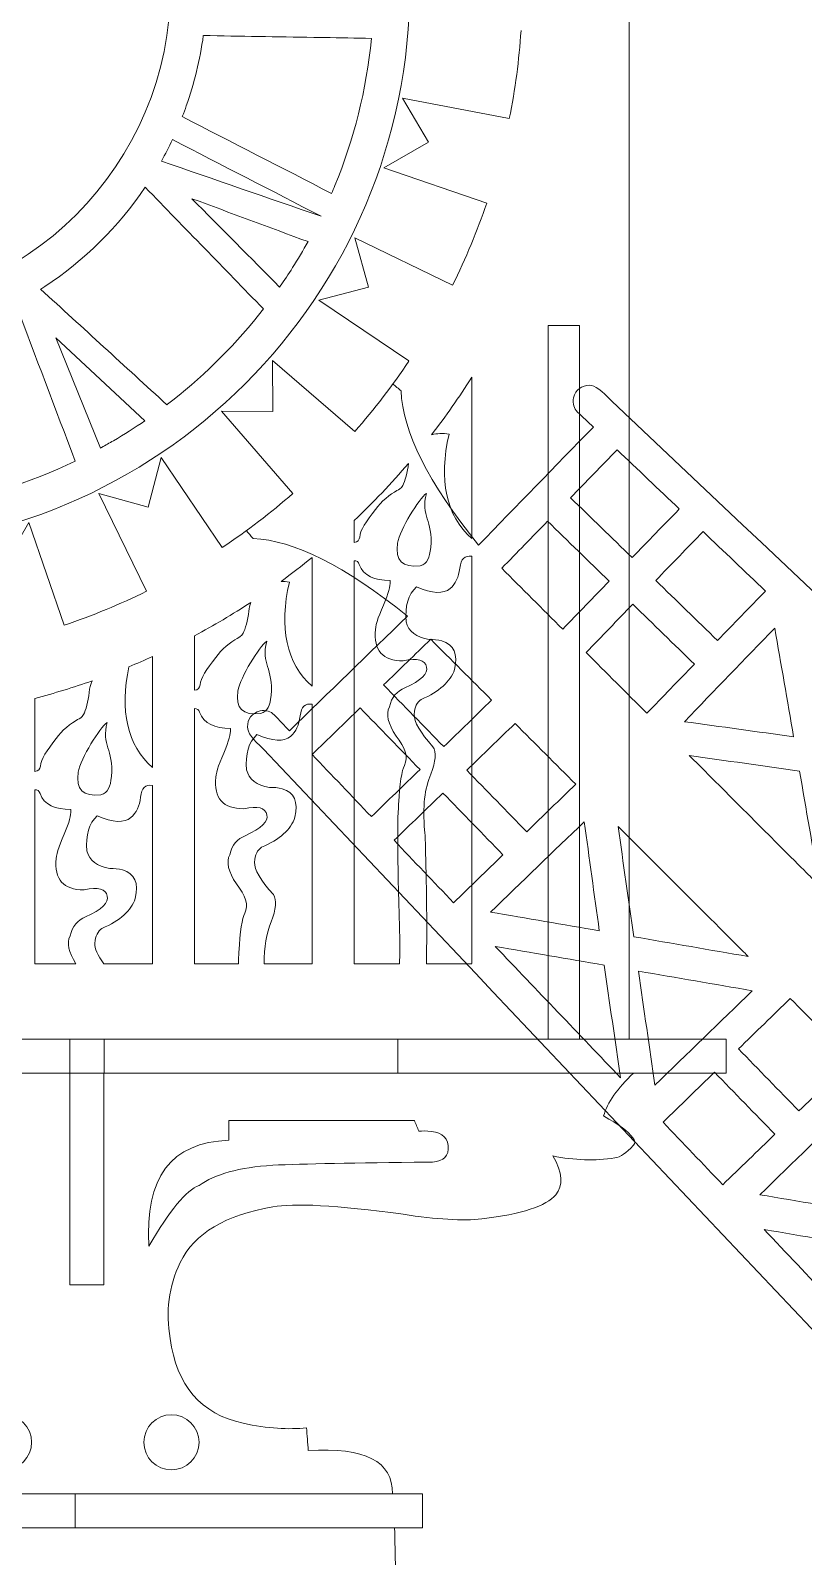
# Model space of a CAD drawing. Header units: inches. Extents: x -28.6 to 20.8, y -14.2 to 28.3.
# Drawn here: x 9.66 to 12.54, y 13.07 to 18.77 of the extents above; entities that cross this region are included whole.
import ezdxf

# ---------------------------------------------------------------- set-up
doc = ezdxf.new("R2010")
doc.units = ezdxf.units.IN
doc.header["$MEASUREMENT"] = 0
doc.layers.add('Layer 1', color=7, linetype='Continuous')

msp = doc.modelspace()

# ---------------------------------------------------------------- linework, layer by layer
at = {"layer": 'Layer 1', "color": 1, "lineweight": 9}
for points in [[(5.6938, 14.8758), (12.2558, 14.8758), (12.2558, 15.0028), (5.6938, 15.0028), (5.6938, 14.8758)], [(6.8273, 13.1761), (11.1223, 13.1761), (11.1223, 13.3031), (6.8273, 13.3031), (6.8273, 13.1761)]]:
    msp.add_lwpolyline(points, close=True, dxfattribs=at)
for points in [[(11.8934, 19.8481), (11.8934, 18.233), (11.8934, 16.6179), (11.8934, 15.0028)], [(10.2248, 18.4518), (10.4101, 18.3563), (10.5973, 18.2597), (10.7825, 18.1642)], [(10.1466, 18.2855), (10.1612, 18.3118), (10.175, 18.3386), (10.1879, 18.3659)], [(10.528, 17.7326), (10.3795, 17.8856), (10.2349, 18.0346), (10.0864, 18.1876)], [(10.6943, 17.9843), (10.553, 18.0367), (10.4019, 18.0927), (10.2606, 18.145)], [(10.5882, 17.8144), (10.4814, 17.9224), (10.3674, 18.0371), (10.2606, 18.145)], [(10.1673, 17.3744), (10.0101, 17.5184), (9.853, 17.6625), (9.6957, 17.8065)], [(9.6024, 17.7519), (9.6765, 17.556), (9.7507, 17.36), (9.8248, 17.164)], [(11.3056, 17.4773), (11.2591, 17.4032), (11.2091, 17.3314), (11.1559, 17.2623)], [(11.3057, 17.4774), (11.3057, 17.4774), (11.3057, 16.8749), (11.3057, 16.8749)], [(11.1563, 17.2624), (11.1758, 17.2677), (11.1977, 17.2686), (11.2209, 17.2641)], [(11.3057, 16.8749), (11.2089, 16.9589), (11.1821, 17.0959), (11.2209, 17.2641)], [(11.0694, 17.1555), (11.0057, 17.0806), (10.938, 17.0092), (10.8667, 16.9416)], [(10.8668, 16.8597), (10.8668, 16.8597), (10.8668, 16.9416), (10.8668, 16.9416)], [(10.7094, 16.8033), (10.6717, 16.7727), (10.6332, 16.743), (10.5939, 16.7143)], [(10.7094, 16.8033), (10.7094, 16.8033), (10.7094, 16.3222), (10.7094, 16.3222)], [(10.8667, 15.2846), (10.8667, 15.2846), (10.8668, 16.7913), (10.8668, 16.7913)], [(11.3057, 16.8079), (11.3057, 16.8079), (11.3057, 15.2851), (11.3057, 15.2851)], [(10.7094, 16.3222), (10.6126, 16.4062), (10.5859, 16.5432), (10.6246, 16.7114)], [(10.5938, 16.7143), (10.6037, 16.7144), (10.614, 16.7135), (10.6246, 16.7114)], [(10.4805, 16.6357), (10.4126, 16.5912), (10.3424, 16.5495), (10.2705, 16.5111)], [(10.2705, 16.307), (10.2705, 16.307), (10.2705, 16.5111), (10.2705, 16.5111)], [(10.1131, 16.4332), (10.0843, 16.4201), (10.055, 16.4073), (10.0256, 16.3951)], [(10.1131, 16.4332), (10.1131, 16.4332), (10.1131, 16.0187), (10.1131, 16.0187)], [(10.1131, 16.0187), (10.0188, 16.1006), (9.991, 16.2328), (10.0256, 16.3953)], [(9.8883, 16.3426), (9.8182, 16.3179), (9.7468, 16.296), (9.6743, 16.277)], [(9.6743, 16.0035), (9.6743, 16.0035), (9.6743, 16.277), (9.6743, 16.277)], [(10.2705, 15.2846), (10.2705, 15.2846), (10.2705, 16.2386), (10.2705, 16.2386)], [(10.7094, 16.2552), (10.7094, 16.2552), (10.7094, 15.2846), (10.7094, 15.2846)], [(9.6743, 15.2846), (9.6743, 15.2846), (9.6743, 15.9351), (9.6743, 15.9351)], [(10.1131, 15.9517), (10.1131, 15.9517), (10.1132, 15.2846), (10.1132, 15.2846)], [(10.4343, 15.2846), (10.4348, 15.3019), (10.4355, 15.3161), (10.4365, 15.3274)], [(9.6743, 15.2846), (9.7253, 15.2846), (9.7764, 15.2846), (9.8274, 15.2846)], [(9.9317, 15.2846), (9.9924, 15.2846), (10.0527, 15.2846), (10.1132, 15.2846)], [(10.2705, 15.2846), (10.325, 15.2846), (10.3796, 15.2846), (10.4343, 15.2846)], [(10.5309, 15.2846), (10.5907, 15.2846), (10.6496, 15.2846), (10.7094, 15.2846)], [(10.8673, 15.2846), (10.9239, 15.2846), (10.9777, 15.2846), (11.0354, 15.2846)], [(11.1373, 15.2846), (11.1932, 15.2846), (11.2498, 15.2846), (11.3057, 15.2846)], [(11.03, 15.0028), (11.2172, 15.0028), (11.4058, 15.0028), (11.593, 15.0028)], [(11.03, 14.8758), (11.03, 14.9155), (11.03, 14.9631), (11.03, 15.0028)], [(11.707, 15.0028), (11.7687, 15.0028), (11.8318, 15.0028), (11.8934, 15.0028)], [(11.9103, 14.8758), (10.4787, 14.8758), (11.3628, 14.8758), (9.9312, 14.8758)], [(9.9332, 14.8758), (10.2988, 14.8758), (10.6644, 14.8758), (11.03, 14.8758)], [(10.3985, 14.6989), (10.3985, 14.591), (10.3985, 14.7328), (10.3985, 14.6249)], [(11.0915, 14.6989), (9.6599, 14.6989), (11.8301, 14.6989), (10.3985, 14.6989)], [(11.0915, 14.6989), (11.0972, 14.6854), (11.1028, 14.672), (11.1084, 14.6586)], [(9.8248, 13.3031), (9.8248, 13.3031), (8.9748, 13.3031), (8.9748, 13.3031)], [(11.0096, 13.3031), (9.578, 13.3031), (10.4064, 13.3031), (8.9748, 13.3031)]]:
    msp.add_open_spline(points, degree=3, dxfattribs=at)
for points, knots in [([(6.8748, 18.9402), (6.8748, 17.7789), (7.8152, 16.8372), (8.9748, 16.8372), (8.9748, 16.8372), (10.1344, 16.8372), (11.0748, 17.7789), (11.0748, 18.9402)], [0, 0, 0, 0, 0.5, 0.5, 0.5, 0.5, 1, 1, 1, 1]), ([(7.7684, 18.9389), (7.7684, 18.2718), (8.3086, 17.7307), (8.9748, 17.7307), (8.9748, 17.7307), (9.6409, 17.7307), (10.1812, 18.2718), (10.1812, 18.9389)], [0, 0, 0, 0, 0.5, 0.5, 0.5, 0.5, 1, 1, 1, 1]), ([(10.2249, 18.4519), (10.2301, 18.4652), (10.235, 18.4786), (10.2398, 18.4921), (10.2398, 18.4921), (10.2694, 18.5761), (10.2909, 18.6639), (10.3033, 18.7547)], [0, 0, 0, 0, 0.5, 0.5, 0.5, 0.5, 1, 1, 1, 1]), ([(10.3034, 18.7549), (10.4405, 18.7525), (10.5782, 18.7503), (10.7157, 18.7481), (10.7157, 18.7481), (10.7157, 18.7481), (10.7255, 18.7479), (10.7255, 18.7479), (10.7255, 18.7479), (10.7255, 18.7479), (10.7353, 18.7477), (10.7353, 18.7477), (10.7353, 18.7477), (10.7353, 18.7477), (10.7451, 18.7476), (10.7451, 18.7476), (10.7451, 18.7476), (10.7451, 18.7476), (10.7549, 18.7474), (10.7549, 18.7474), (10.7549, 18.7474), (10.8138, 18.7464), (10.8727, 18.7455), (10.9315, 18.7444)], [0, 0, 0, 0, 0.166667, 0.166667, 0.166667, 0.166667, 0.333333, 0.333333, 0.333333, 0.333333, 0.5, 0.5, 0.5, 0.5, 0.666667, 0.666667, 0.666667, 0.666667, 0.833333, 0.833333, 0.833333, 0.833333, 1, 1, 1, 1]), ([(10.7825, 18.1642), (10.7868, 18.1742), (10.791, 18.1843), (10.7951, 18.1944), (10.7951, 18.1944), (10.8657, 18.3668), (10.9124, 18.5515), (10.9315, 18.7443)], [0, 0, 0, 0, 0.5, 0.5, 0.5, 0.5, 1, 1, 1, 1]), ([(10.1466, 18.2855), (10.3446, 18.2171), (10.5456, 18.1477), (10.7436, 18.0792), (10.7436, 18.0792), (10.5584, 18.1747), (10.3731, 18.2704), (10.1879, 18.3659)], [0, 0, 0, 0, 0.5, 0.5, 0.5, 0.5, 1, 1, 1, 1]), ([(9.6961, 17.8068), (9.7012, 17.81), (9.7062, 17.8132), (9.7112, 17.8165), (9.7112, 17.8165), (9.8593, 17.9142), (9.987, 18.0405), (10.0864, 18.1876)], [0, 0, 0, 0, 0.5, 0.5, 0.5, 0.5, 1, 1, 1, 1]), ([(10.5882, 17.8144), (10.5882, 17.8144), (10.5903, 17.8174), (10.5903, 17.8174), (10.5903, 17.8174), (10.6062, 17.8403), (10.6216, 17.8635), (10.6365, 17.8871), (10.6365, 17.8871), (10.6567, 17.9189), (10.6759, 17.9513), (10.6943, 17.9843)], [0, 0, 0, 0, 0.333333, 0.333333, 0.333333, 0.333333, 0.666667, 0.666667, 0.666667, 0.666667, 1, 1, 1, 1]), ([(10.1673, 17.3744), (10.1673, 17.3744), (10.1701, 17.3766), (10.1701, 17.3766), (10.1701, 17.3766), (10.1767, 17.3816), (10.1833, 17.3868), (10.1899, 17.3919), (10.1899, 17.3919), (10.3159, 17.4913), (10.4295, 17.6057), (10.528, 17.7326)], [0, 0, 0, 0, 0.333333, 0.333333, 0.333333, 0.333333, 0.666667, 0.666667, 0.666667, 0.666667, 1, 1, 1, 1]), ([(11.5915, 15.0028), (11.5915, 15.0028), (11.5915, 17.6708), (11.5915, 17.6708), (11.5915, 17.6708), (11.5915, 17.6708), (11.7085, 17.6708), (11.7085, 17.6708), (11.7085, 17.6708), (11.7085, 17.6708), (11.7085, 15.0028), (11.7085, 15.0028)], [0, 0, 0, 0, 0.333333, 0.333333, 0.333333, 0.333333, 0.666667, 0.666667, 0.666667, 0.666667, 1, 1, 1, 1]), ([(9.919, 17.2125), (9.919, 17.2125), (9.7524, 17.6252), (9.7524, 17.6252), (9.7524, 17.6252), (9.7524, 17.6252), (9.7524, 17.6252), (9.7524, 17.6252)], [0, 0, 0, 0, 0.5, 0.5, 0.5, 0.5, 1, 1, 1, 1]), ([(10.0849, 17.3147), (10.0849, 17.3147), (9.7524, 17.6252), (9.7524, 17.6252), (9.7524, 17.6252), (9.7524, 17.6252), (9.7524, 17.6252), (9.7524, 17.6252)], [0, 0, 0, 0, 0.5, 0.5, 0.5, 0.5, 1, 1, 1, 1]), ([(9.919, 17.2125), (9.919, 17.2125), (9.9232, 17.2148), (9.9232, 17.2148), (9.9232, 17.2148), (9.9381, 17.223), (9.9529, 17.2314), (9.9675, 17.24), (9.9675, 17.24), (10.0076, 17.2635), (10.0467, 17.2884), (10.0849, 17.3147)], [0, 0, 0, 0, 0.333333, 0.333333, 0.333333, 0.333333, 0.666667, 0.666667, 0.666667, 0.666667, 1, 1, 1, 1]), ([(9.2653, 16.9923), (9.2653, 16.9923), (9.2703, 16.993), (9.2703, 16.993), (9.2703, 16.993), (9.2703, 16.993), (9.2754, 16.9938), (9.2754, 16.9938), (9.2754, 16.9938), (9.4693, 17.0236), (9.6539, 17.0818), (9.8248, 17.164)], [0, 0, 0, 0, 0.333333, 0.333333, 0.333333, 0.333333, 0.666667, 0.666667, 0.666667, 0.666667, 1, 1, 1, 1]), ([(10.8668, 16.8597), (10.8793, 16.8599), (10.8867, 16.8702), (10.8877, 16.8801), (10.8877, 16.8801), (10.888, 16.9048), (10.9116, 16.938), (10.9468, 16.9827), (10.9468, 16.9827), (10.9657, 17.0122), (11.0028, 17.0414), (11.0262, 17.0535), (11.0262, 17.0535), (11.0336, 17.0574), (11.0423, 17.0618), (11.0483, 17.0728), (11.0483, 17.0728), (11.0564, 17.0873), (11.0661, 17.1227), (11.0693, 17.1553)], [0, 0, 0, 0, 0.2, 0.2, 0.2, 0.2, 0.4, 0.4, 0.4, 0.4, 0.6, 0.6, 0.6, 0.6, 0.8, 0.8, 0.8, 0.8, 1, 1, 1, 1]), ([(11.1131, 16.773), (11.1418, 16.7808), (11.1478, 16.803), (11.153, 16.8406), (11.153, 16.8406), (11.1615, 16.9453), (11.1139, 16.9562), (11.1365, 17.0433), (11.1365, 17.0433), (11.1094, 17.023), (11.0379, 16.9106), (11.0288, 16.8566), (11.0288, 16.8566), (11.0189, 16.7924), (11.047, 16.7646), (11.1131, 16.773)], [0, 0, 0, 0, 0.25, 0.25, 0.25, 0.25, 0.5, 0.5, 0.5, 0.5, 0.75, 0.75, 0.75, 0.75, 1, 1, 1, 1]), ([(11.0327, 15.8802), (11.0371, 15.9592), (11.0443, 16.0079), (11.0541, 16.026), (11.0541, 16.026), (11.0696, 16.0571), (11.0584, 16.0931), (11.023, 16.1359), (11.023, 16.1359), (10.993, 16.1827), (10.984, 16.2181), (10.9982, 16.2448), (10.9982, 16.2448), (11.0066, 16.2809), (11.0263, 16.3051), (11.0561, 16.3159), (11.0561, 16.3159), (11.1173, 16.3444), (11.1442, 16.3703), (11.1368, 16.3937), (11.1368, 16.3937), (11.1319, 16.4209), (11.1031, 16.4287), (11.0502, 16.417), (11.0502, 16.417), (10.9734, 16.4167), (10.9387, 16.4559), (10.9462, 16.5347), (10.9462, 16.5347), (10.9478, 16.5555), (10.9604, 16.5918), (10.9841, 16.6436), (10.9841, 16.6436), (10.998, 16.6812), (11.0035, 16.7059), (11.0006, 16.7176), (11.0006, 16.7176), (10.9433, 16.7179), (10.9005, 16.7345), (10.8859, 16.7776), (10.8859, 16.7776), (10.8825, 16.7871), (10.8764, 16.7915), (10.8668, 16.7913)], [0, 0, 0, 0, 0.090909, 0.090909, 0.090909, 0.090909, 0.181818, 0.181818, 0.181818, 0.181818, 0.272727, 0.272727, 0.272727, 0.272727, 0.363636, 0.363636, 0.363636, 0.363636, 0.454545, 0.454545, 0.454545, 0.454545, 0.545455, 0.545455, 0.545455, 0.545455, 0.636364, 0.636364, 0.636364, 0.636364, 0.727273, 0.727273, 0.727273, 0.727273, 0.818182, 0.818182, 0.818182, 0.818182, 0.909091, 0.909091, 0.909091, 0.909091, 1, 1, 1, 1]), ([(11.1373, 15.2846), (11.1358, 15.3026), (11.1363, 15.3345), (11.1387, 15.3802), (11.1387, 15.3802), (11.1364, 15.6046), (11.1335, 15.7395), (11.13, 15.7848), (11.13, 15.7848), (11.1222, 15.8708), (11.13, 15.9405), (11.1533, 15.9939), (11.1533, 15.9939), (11.1715, 16.0416), (11.174, 16.0756), (11.1611, 16.0961), (11.1611, 16.0961), (11.1133, 16.1489), (11.0898, 16.1894), (11.0906, 16.2177), (11.0906, 16.2177), (11.0927, 16.2446), (11.1016, 16.263), (11.1173, 16.2731), (11.1173, 16.2731), (11.1847, 16.3019), (11.2262, 16.3392), (11.2418, 16.3849), (11.2418, 16.3849), (11.2551, 16.4426), (11.2392, 16.4783), (11.1941, 16.4919), (11.1941, 16.4919), (11.1789, 16.4955), (11.163, 16.4971), (11.1465, 16.4968), (11.1465, 16.4968), (11.0985, 16.5046), (11.07, 16.5266), (11.0609, 16.5629), (11.0609, 16.5629), (11.0557, 16.6216), (11.0687, 16.6654), (11.0998, 16.6942), (11.0998, 16.6942), (11.1589, 16.6686), (11.2006, 16.6663), (11.2248, 16.6873), (11.2248, 16.6873), (11.2456, 16.7051), (11.2577, 16.7306), (11.2611, 16.7638), (11.2611, 16.7638), (11.2661, 16.7994), (11.2795, 16.8111), (11.3057, 16.8079)], [0, 0, 0, 0, 0.071429, 0.071429, 0.071429, 0.071429, 0.142857, 0.142857, 0.142857, 0.142857, 0.214286, 0.214286, 0.214286, 0.214286, 0.285714, 0.285714, 0.285714, 0.285714, 0.357143, 0.357143, 0.357143, 0.357143, 0.428571, 0.428571, 0.428571, 0.428571, 0.5, 0.5, 0.5, 0.5, 0.571429, 0.571429, 0.571429, 0.571429, 0.642857, 0.642857, 0.642857, 0.642857, 0.714286, 0.714286, 0.714286, 0.714286, 0.785714, 0.785714, 0.785714, 0.785714, 0.857143, 0.857143, 0.857143, 0.857143, 0.928571, 0.928571, 0.928571, 0.928571, 1, 1, 1, 1]), ([(10.2705, 16.307), (10.2831, 16.3072), (10.2905, 16.3175), (10.2915, 16.3274), (10.2915, 16.3274), (10.2918, 16.3521), (10.3154, 16.3853), (10.3506, 16.43), (10.3506, 16.43), (10.3694, 16.4595), (10.4065, 16.4886), (10.4299, 16.5008), (10.4299, 16.5008), (10.4374, 16.5047), (10.446, 16.5091), (10.4521, 16.5201), (10.4521, 16.5201), (10.4601, 16.5346), (10.4698, 16.57), (10.4731, 16.6026), (10.4731, 16.6026), (10.4742, 16.6144), (10.4767, 16.6254), (10.4804, 16.6357)], [0, 0, 0, 0, 0.166667, 0.166667, 0.166667, 0.166667, 0.333333, 0.333333, 0.333333, 0.333333, 0.5, 0.5, 0.5, 0.5, 0.666667, 0.666667, 0.666667, 0.666667, 0.833333, 0.833333, 0.833333, 0.833333, 1, 1, 1, 1]), ([(10.5168, 16.2203), (10.5455, 16.2281), (10.5516, 16.2503), (10.5568, 16.2879), (10.5568, 16.2879), (10.5653, 16.3926), (10.5176, 16.4035), (10.5403, 16.4906), (10.5403, 16.4906), (10.5131, 16.4703), (10.4416, 16.3579), (10.4326, 16.3039), (10.4326, 16.3039), (10.4226, 16.2397), (10.4507, 16.2119), (10.5168, 16.2203)], [0, 0, 0, 0, 0.25, 0.25, 0.25, 0.25, 0.5, 0.5, 0.5, 0.5, 0.75, 0.75, 0.75, 0.75, 1, 1, 1, 1]), ([(9.6743, 16.0035), (9.6868, 16.0037), (9.6942, 16.014), (9.6952, 16.0239), (9.6952, 16.0239), (9.6955, 16.0486), (9.7191, 16.0818), (9.7543, 16.1265), (9.7543, 16.1265), (9.7732, 16.156), (9.8103, 16.1852), (9.8337, 16.1973), (9.8337, 16.1973), (9.8411, 16.2012), (9.8497, 16.2056), (9.8558, 16.2166), (9.8558, 16.2166), (9.8639, 16.2311), (9.8736, 16.2665), (9.8768, 16.2991), (9.8768, 16.2991), (9.8784, 16.3149), (9.8823, 16.3295), (9.8884, 16.3425)], [0, 0, 0, 0, 0.166667, 0.166667, 0.166667, 0.166667, 0.333333, 0.333333, 0.333333, 0.333333, 0.5, 0.5, 0.5, 0.5, 0.666667, 0.666667, 0.666667, 0.666667, 0.833333, 0.833333, 0.833333, 0.833333, 1, 1, 1, 1]), ([(10.4365, 15.3274), (10.4408, 15.4065), (10.448, 15.4552), (10.4579, 15.4733), (10.4579, 15.4733), (10.4734, 15.5043), (10.4621, 15.5404), (10.4267, 15.5832), (10.4267, 15.5832), (10.3968, 15.63), (10.3877, 15.6654), (10.4019, 15.6921), (10.4019, 15.6921), (10.4103, 15.7281), (10.43, 15.7524), (10.4598, 15.7632), (10.4598, 15.7632), (10.5211, 15.7917), (10.548, 15.8176), (10.5405, 15.841), (10.5405, 15.841), (10.5356, 15.8682), (10.5068, 15.876), (10.454, 15.8643), (10.454, 15.8643), (10.3771, 15.864), (10.3425, 15.9032), (10.3499, 15.982), (10.3499, 15.982), (10.3515, 16.0027), (10.3642, 16.0391), (10.3878, 16.0909), (10.3878, 16.0909), (10.4018, 16.1285), (10.4073, 16.1532), (10.4044, 16.1648), (10.4044, 16.1648), (10.347, 16.1652), (10.3042, 16.1818), (10.2896, 16.2249), (10.2896, 16.2249), (10.2862, 16.2344), (10.2801, 16.2388), (10.2705, 16.2386)], [0, 0, 0, 0, 0.090909, 0.090909, 0.090909, 0.090909, 0.181818, 0.181818, 0.181818, 0.181818, 0.272727, 0.272727, 0.272727, 0.272727, 0.363636, 0.363636, 0.363636, 0.363636, 0.454545, 0.454545, 0.454545, 0.454545, 0.545455, 0.545455, 0.545455, 0.545455, 0.636364, 0.636364, 0.636364, 0.636364, 0.727273, 0.727273, 0.727273, 0.727273, 0.818182, 0.818182, 0.818182, 0.818182, 0.909091, 0.909091, 0.909091, 0.909091, 1, 1, 1, 1]), ([(10.5309, 15.2846), (10.5299, 15.3469), (10.5387, 15.3991), (10.557, 15.4412), (10.557, 15.4412), (10.5752, 15.4889), (10.5778, 15.5229), (10.5648, 15.5434), (10.5648, 15.5434), (10.517, 15.5962), (10.4935, 15.6367), (10.4943, 15.665), (10.4943, 15.665), (10.4964, 15.6918), (10.5053, 15.7103), (10.5211, 15.7204), (10.5211, 15.7204), (10.5885, 15.7492), (10.63, 15.7865), (10.6455, 15.8322), (10.6455, 15.8322), (10.6588, 15.8899), (10.6429, 15.9256), (10.5979, 15.9392), (10.5979, 15.9392), (10.5827, 15.9428), (10.5668, 15.9444), (10.5502, 15.9441), (10.5502, 15.9441), (10.5023, 15.9518), (10.4737, 15.9739), (10.4647, 16.0102), (10.4647, 16.0102), (10.4595, 16.0689), (10.4724, 16.1126), (10.5036, 16.1415), (10.5036, 16.1415), (10.5627, 16.1159), (10.6043, 16.1136), (10.6285, 16.1346), (10.6285, 16.1346), (10.6493, 16.1524), (10.6614, 16.1779), (10.6648, 16.2111), (10.6648, 16.2111), (10.6699, 16.2466), (10.6832, 16.2584), (10.7094, 16.2552)], [0, 0, 0, 0, 0.083333, 0.083333, 0.083333, 0.083333, 0.166667, 0.166667, 0.166667, 0.166667, 0.25, 0.25, 0.25, 0.25, 0.333333, 0.333333, 0.333333, 0.333333, 0.416667, 0.416667, 0.416667, 0.416667, 0.5, 0.5, 0.5, 0.5, 0.583333, 0.583333, 0.583333, 0.583333, 0.666667, 0.666667, 0.666667, 0.666667, 0.75, 0.75, 0.75, 0.75, 0.833333, 0.833333, 0.833333, 0.833333, 0.916667, 0.916667, 0.916667, 0.916667, 1, 1, 1, 1]), ([(9.9206, 15.9168), (9.9493, 15.9246), (9.9553, 15.9468), (9.9605, 15.9844), (9.9605, 15.9844), (9.969, 16.0891), (9.9214, 16.1), (9.944, 16.1871), (9.944, 16.1871), (9.9169, 16.1668), (9.8453, 16.0544), (9.8363, 16.0004), (9.8363, 16.0004), (9.8264, 15.9362), (9.8545, 15.9084), (9.9206, 15.9168)], [0, 0, 0, 0, 0.25, 0.25, 0.25, 0.25, 0.5, 0.5, 0.5, 0.5, 0.75, 0.75, 0.75, 0.75, 1, 1, 1, 1]), ([(9.8274, 15.2846), (9.7999, 15.329), (9.792, 15.3628), (9.8056, 15.3886), (9.8056, 15.3886), (9.8141, 15.4246), (9.8338, 15.4489), (9.8635, 15.4597), (9.8635, 15.4597), (9.9248, 15.4882), (9.9517, 15.5141), (9.9443, 15.5375), (9.9443, 15.5375), (9.9394, 15.5647), (9.9105, 15.5725), (9.8577, 15.5608), (9.8577, 15.5608), (9.7809, 15.5605), (9.7462, 15.5997), (9.7537, 15.6785), (9.7537, 15.6785), (9.7553, 15.6993), (9.7679, 15.7356), (9.7916, 15.7874), (9.7916, 15.7874), (9.8055, 15.825), (9.811, 15.8497), (9.8081, 15.8614), (9.8081, 15.8614), (9.7507, 15.8617), (9.708, 15.8783), (9.6934, 15.9214), (9.6934, 15.9214), (9.69, 15.9309), (9.6838, 15.9353), (9.6743, 15.9351)], [0, 0, 0, 0, 0.111111, 0.111111, 0.111111, 0.111111, 0.222222, 0.222222, 0.222222, 0.222222, 0.333333, 0.333333, 0.333333, 0.333333, 0.444444, 0.444444, 0.444444, 0.444444, 0.555556, 0.555556, 0.555556, 0.555556, 0.666667, 0.666667, 0.666667, 0.666667, 0.777778, 0.777778, 0.777778, 0.777778, 0.888889, 0.888889, 0.888889, 0.888889, 1, 1, 1, 1]), ([(9.9318, 15.2846), (9.9087, 15.3162), (9.8975, 15.3418), (9.8981, 15.3615), (9.8981, 15.3615), (9.9002, 15.3884), (9.9091, 15.4068), (9.9248, 15.4169), (9.9248, 15.4169), (9.9922, 15.4457), (10.0337, 15.483), (10.0493, 15.5287), (10.0493, 15.5287), (10.0626, 15.5864), (10.0467, 15.6221), (10.0016, 15.6357), (10.0016, 15.6357), (9.9864, 15.6393), (9.9705, 15.6409), (9.954, 15.6406), (9.954, 15.6406), (9.906, 15.6484), (9.8775, 15.6704), (9.8684, 15.7067), (9.8684, 15.7067), (9.8632, 15.7654), (9.8762, 15.8092), (9.9073, 15.838), (9.9073, 15.838), (9.9664, 15.8124), (10.0081, 15.8101), (10.0323, 15.8311), (10.0323, 15.8311), (10.0531, 15.8489), (10.0652, 15.8744), (10.0686, 15.9076), (10.0686, 15.9076), (10.0736, 15.9431), (10.087, 15.9549), (10.1131, 15.9517)], [0, 0, 0, 0, 0.1, 0.1, 0.1, 0.1, 0.2, 0.2, 0.2, 0.2, 0.3, 0.3, 0.3, 0.3, 0.4, 0.4, 0.4, 0.4, 0.5, 0.5, 0.5, 0.5, 0.6, 0.6, 0.6, 0.6, 0.7, 0.7, 0.7, 0.7, 0.8, 0.8, 0.8, 0.8, 0.9, 0.9, 0.9, 0.9, 1, 1, 1, 1]), ([(11.0354, 15.2846), (11.0369, 15.3014), (11.0375, 15.3304), (11.0374, 15.3719), (11.0374, 15.3719), (11.0288, 15.6441), (11.0273, 15.8136), (11.0327, 15.8802)], [0, 0, 0, 0, 0.5, 0.5, 0.5, 0.5, 1, 1, 1, 1]), ([(9.8042, 15.0028), (8.7935, 15.0028), (9.9855, 15.0028), (8.9748, 15.0028), (8.9748, 15.0028), (7.9641, 15.0028), (9.156, 15.0028), (8.1454, 15.0028)], [0, 0, 0, 0, 0.5, 0.5, 0.5, 0.5, 1, 1, 1, 1]), ([(9.9332, 14.8758), (9.9332, 14.9155), (9.9332, 14.9631), (9.9332, 15.0028), (9.9332, 15.0028), (9.6137, 15.0028), (9.2942, 15.0028), (8.9748, 15.0028)], [0, 0, 0, 0, 0.5, 0.5, 0.5, 0.5, 1, 1, 1, 1]), ([(9.9312, 14.8758), (9.9312, 14.8758), (9.9312, 14.0847), (9.9312, 14.0847), (9.9312, 14.0847), (9.9312, 14.0847), (9.8042, 14.0847), (9.8042, 14.0847), (9.8042, 14.0847), (9.8042, 14.0847), (9.8042, 15.0028), (9.8042, 15.0028)], [0, 0, 0, 0, 0.333333, 0.333333, 0.333333, 0.333333, 0.666667, 0.666667, 0.666667, 0.666667, 1, 1, 1, 1]), ([(11.9103, 14.8758), (11.85, 14.8192), (11.8126, 14.7659), (11.7982, 14.7158), (11.7982, 14.7158), (11.8539, 14.6848), (11.8902, 14.6576), (11.907, 14.6344), (11.907, 14.6344), (11.9162, 14.6239), (11.9168, 14.6141), (11.909, 14.6049), (11.909, 14.6049), (11.8841, 14.5773), (11.8611, 14.5619), (11.8401, 14.5586), (11.8401, 14.5586), (11.7668, 14.5471), (11.6897, 14.5498), (11.6088, 14.5665), (11.6088, 14.5665), (11.6453, 14.5038), (11.6489, 14.4553), (11.6194, 14.4211), (11.6194, 14.4211), (11.5845, 14.3787), (11.4925, 14.3487), (11.3435, 14.3309), (11.3435, 14.3309), (11.2727, 14.3233), (11.1745, 14.3291), (11.0492, 14.3483)], [0, 0, 0, 0, 0.125, 0.125, 0.125, 0.125, 0.25, 0.25, 0.25, 0.25, 0.375, 0.375, 0.375, 0.375, 0.5, 0.5, 0.5, 0.5, 0.625, 0.625, 0.625, 0.625, 0.75, 0.75, 0.75, 0.75, 0.875, 0.875, 0.875, 0.875, 1, 1, 1, 1]), ([(10.3985, 14.6249), (10.1829, 14.6169), (10.0834, 14.485), (10.1, 14.2291), (10.1, 14.2291), (10.1774, 14.3629), (10.2399, 14.4385), (10.2875, 14.456), (10.2875, 14.456), (10.3461, 14.498), (10.4378, 14.5232), (10.5624, 14.5316)], [0, 0, 0, 0, 0.333333, 0.333333, 0.333333, 0.333333, 0.666667, 0.666667, 0.666667, 0.666667, 1, 1, 1, 1]), ([(10.5624, 14.5316), (10.6764, 14.5368), (10.8694, 14.5406), (11.1415, 14.5432), (11.1415, 14.5432), (11.1904, 14.5414), (11.2159, 14.5574), (11.2182, 14.5912), (11.2182, 14.5912), (11.219, 14.6309), (11.1981, 14.6532), (11.1555, 14.6581), (11.1555, 14.6581), (11.1363, 14.6599), (11.1206, 14.66), (11.1084, 14.6586)], [0, 0, 0, 0, 0.25, 0.25, 0.25, 0.25, 0.5, 0.5, 0.5, 0.5, 0.75, 0.75, 0.75, 0.75, 1, 1, 1, 1]), ([(10.6887, 13.5503), (10.6227, 13.5422), (10.5437, 13.5477), (10.4517, 13.5668), (10.4517, 13.5668), (10.2937, 13.602), (10.203, 13.7077), (10.1797, 13.8839), (10.1797, 13.8839), (10.1622, 13.9831), (10.1745, 14.0778), (10.2166, 14.168), (10.2166, 14.168), (10.2707, 14.2772), (10.3863, 14.3464), (10.5634, 14.3755), (10.5634, 14.3755), (10.6385, 14.391), (10.8005, 14.3819), (11.0492, 14.3483)], [0, 0, 0, 0, 0.2, 0.2, 0.2, 0.2, 0.4, 0.4, 0.4, 0.4, 0.6, 0.6, 0.6, 0.6, 0.8, 0.8, 0.8, 0.8, 1, 1, 1, 1]), ([(9.6619, 13.496), (9.6619, 13.4391), (9.6158, 13.393), (9.5589, 13.393), (9.5589, 13.393), (9.502, 13.393), (9.4559, 13.4391), (9.4559, 13.496), (9.4559, 13.496), (9.4559, 13.5529), (9.502, 13.599), (9.5589, 13.599), (9.5589, 13.599), (9.6158, 13.599), (9.6619, 13.5529), (9.6619, 13.496)], [0, 0, 0, 0, 0.25, 0.25, 0.25, 0.25, 0.5, 0.5, 0.5, 0.5, 0.75, 0.75, 0.75, 0.75, 1, 1, 1, 1]), ([(10.2872, 13.4957), (10.2872, 13.4389), (10.2411, 13.3927), (10.1842, 13.3927), (10.1842, 13.3927), (10.1273, 13.3927), (10.0812, 13.4389), (10.0812, 13.4957), (10.0812, 13.4957), (10.0812, 13.5526), (10.1273, 13.5987), (10.1842, 13.5987), (10.1842, 13.5987), (10.2411, 13.5987), (10.2872, 13.5526), (10.2872, 13.4957)], [0, 0, 0, 0, 0.25, 0.25, 0.25, 0.25, 0.5, 0.5, 0.5, 0.5, 0.75, 0.75, 0.75, 0.75, 1, 1, 1, 1]), ([(10.6887, 13.5503), (10.691, 13.5219), (10.6933, 13.4934), (10.6955, 13.465), (10.6955, 13.465), (10.907, 13.4786), (11.0118, 13.424), (11.0096, 13.3031)], [0, 0, 0, 0, 0.5, 0.5, 0.5, 0.5, 1, 1, 1, 1]), ([(9.8248, 13.3031), (9.8248, 13.3031), (9.8248, 13.1761), (9.8248, 13.1761), (9.8248, 13.1761), (9.8248, 13.1761), (11.0176, 13.1761), (11.0176, 13.1761), (11.0176, 13.1761), (11.0188, 13.1255), (11.02, 13.0741), (11.0211, 13.0235), (11.0211, 13.0235), (10.9748, 13.019), (10.9537, 12.9961), (10.9579, 12.955), (10.9579, 12.955), (10.9722, 12.864), (11.0033, 12.7697), (11.0513, 12.6722), (11.0513, 12.6722), (11.3069, 12.0845), (11.5625, 11.4968), (11.818, 10.9091), (11.818, 10.9091), (11.8471, 10.8192), (11.9056, 10.774), (11.9936, 10.7735), (11.9936, 10.7735), (11.9936, 10.7504), (11.9936, 10.7272), (11.9936, 10.704), (11.9936, 10.704), (12.0992, 10.6691), (12.1517, 10.5944), (12.1513, 10.4799)], [0, 0, 0, 0, 0.111111, 0.111111, 0.111111, 0.111111, 0.222222, 0.222222, 0.222222, 0.222222, 0.333333, 0.333333, 0.333333, 0.333333, 0.444444, 0.444444, 0.444444, 0.444444, 0.555556, 0.555556, 0.555556, 0.555556, 0.666667, 0.666667, 0.666667, 0.666667, 0.777778, 0.777778, 0.777778, 0.777778, 0.888889, 0.888889, 0.888889, 0.888889, 1, 1, 1, 1])]:
    msp.add_open_spline(points, degree=3, knots=knots, dxfattribs=at)
at = {"layer": 'Layer 1', "lineweight": 9}
for points in [[(11.4899, 18.7736), (11.4827, 18.6642), (11.4683, 18.5542), (11.4462, 18.4442)], [(11.4899, 18.7736), (11.4827, 18.6642), (11.4683, 18.5542), (11.4462, 18.4442)], [(11.3619, 18.1282), (11.3266, 18.0244), (11.2842, 17.9219), (11.2344, 17.8214)], [(11.3619, 18.1282), (11.3266, 18.0244), (11.2842, 17.9219), (11.2344, 17.8214)], [(11.0712, 17.5379), (11.0103, 17.4468), (10.9427, 17.3588), (10.8686, 17.2746)], [(11.0712, 17.5379), (11.0103, 17.4468), (10.9427, 17.3588), (10.8686, 17.2746)], [(11.76, 17.291), (11.7403, 17.3098), (11.7206, 17.3286), (11.7009, 17.3474)], [(16.2986, 13.1657), (14.8087, 14.573), (13.3187, 15.9802), (11.8287, 17.3875)], [(11.3313, 16.8499), (11.4742, 16.997), (11.6171, 17.144), (11.76, 17.291)], [(10.6376, 17.043), (10.5552, 16.9708), (10.4672, 16.9032), (10.3738, 16.841)], [(10.6376, 17.043), (10.5552, 16.9708), (10.4672, 16.9032), (10.3738, 16.841)], [(10.0907, 16.6772), (9.9924, 16.6288), (9.8899, 16.5863), (9.7836, 16.5504)], [(10.0907, 16.6772), (9.9924, 16.6288), (9.8899, 16.5863), (9.7836, 16.5504)], [(11.0659, 16.5845), (10.9189, 16.4416), (10.7718, 16.2988), (10.6248, 16.1559)], [(10.6248, 16.1559), (10.606, 16.1756), (10.5872, 16.1953), (10.5685, 16.215)], [(14.7501, 11.6172), (13.3429, 13.1072), (11.9356, 14.5971), (10.5283, 16.0871)], [(12.118, 16.0633), (12.6041, 15.5771), (12.5833, 15.5979), (12.6041, 15.5771)], [(11.8525, 15.7979), (12.3387, 15.3117), (12.3179, 15.3325), (12.3387, 15.3117)], [(12.302, 14.9665), (12.3773, 14.8891), (12.4527, 14.8118), (12.5281, 14.7344)], [(12.3978, 14.2913), (12.5633, 14.1166), (12.7287, 13.942), (12.8942, 13.7673)], [(12.3978, 14.2913), (12.5425, 14.2667), (12.6872, 14.2421), (12.8318, 14.2174)]]:
    msp.add_open_spline(points, degree=3, dxfattribs=at)
for points, knots in [([(11.1443, 18.3558), (11.1443, 18.3558), (11.0476, 18.5213), (11.0476, 18.5213), (11.0476, 18.5213), (11.0476, 18.5213), (11.4462, 18.4442), (11.4462, 18.4442)], [0, 0, 0, 0, 0.5, 0.5, 0.5, 0.5, 1, 1, 1, 1]), ([(11.1443, 18.3558), (11.1443, 18.3558), (11.0476, 18.5213), (11.0476, 18.5213), (11.0476, 18.5213), (11.0476, 18.5213), (11.4462, 18.4442), (11.4462, 18.4442)], [0, 0, 0, 0, 0.5, 0.5, 0.5, 0.5, 1, 1, 1, 1]), ([(11.1443, 18.3558), (11.1443, 18.3558), (10.9778, 18.2609), (10.9778, 18.2609), (10.9778, 18.2609), (10.9778, 18.2609), (11.3616, 18.1283), (11.3616, 18.1283)], [0, 0, 0, 0, 0.5, 0.5, 0.5, 0.5, 1, 1, 1, 1]), ([(11.1443, 18.3558), (11.1443, 18.3558), (10.9778, 18.2609), (10.9778, 18.2609), (10.9778, 18.2609), (10.9778, 18.2609), (11.3616, 18.1283), (11.3616, 18.1283)], [0, 0, 0, 0, 0.5, 0.5, 0.5, 0.5, 1, 1, 1, 1]), ([(10.9199, 17.8141), (10.9199, 17.8141), (10.8693, 17.999), (10.8693, 17.999), (10.8693, 17.999), (10.8693, 17.999), (11.2344, 17.8214), (11.2344, 17.8214)], [0, 0, 0, 0, 0.5, 0.5, 0.5, 0.5, 1, 1, 1, 1]), ([(10.9199, 17.8141), (10.9199, 17.8141), (10.8693, 17.999), (10.8693, 17.999), (10.8693, 17.999), (10.8693, 17.999), (11.2344, 17.8214), (11.2344, 17.8214)], [0, 0, 0, 0, 0.5, 0.5, 0.5, 0.5, 1, 1, 1, 1]), ([(10.9199, 17.8141), (10.9199, 17.8141), (10.7345, 17.7655), (10.7345, 17.7655), (10.7345, 17.7655), (10.7345, 17.7655), (11.0709, 17.5382), (11.0709, 17.5382)], [0, 0, 0, 0, 0.5, 0.5, 0.5, 0.5, 1, 1, 1, 1]), ([(10.9199, 17.8141), (10.9199, 17.8141), (10.7345, 17.7655), (10.7345, 17.7655), (10.7345, 17.7655), (10.7345, 17.7655), (11.0709, 17.5382), (11.0709, 17.5382)], [0, 0, 0, 0, 0.5, 0.5, 0.5, 0.5, 1, 1, 1, 1]), ([(10.563, 17.349), (10.563, 17.349), (10.5619, 17.5406), (10.5619, 17.5406), (10.5619, 17.5406), (10.5619, 17.5406), (10.8686, 17.2746), (10.8686, 17.2746)], [0, 0, 0, 0, 0.5, 0.5, 0.5, 0.5, 1, 1, 1, 1]), ([(10.563, 17.349), (10.563, 17.349), (10.5619, 17.5406), (10.5619, 17.5406), (10.5619, 17.5406), (10.5619, 17.5406), (10.8686, 17.2746), (10.8686, 17.2746)], [0, 0, 0, 0, 0.5, 0.5, 0.5, 0.5, 1, 1, 1, 1]), ([(11.3313, 16.8499), (11.1436, 17.083), (11.0471, 17.2753), (11.0418, 17.4268), (11.0418, 17.4268), (11.0337, 17.4337), (11.0195, 17.4455), (11.0114, 17.4524)], [0, 0, 0, 0, 0.5, 0.5, 0.5, 0.5, 1, 1, 1, 1]), ([(11.8287, 17.3875), (11.7927, 17.4282), (11.7651, 17.4482), (11.746, 17.4475), (11.746, 17.4475), (11.7157, 17.4475), (11.6955, 17.4319), (11.6855, 17.4007), (11.6855, 17.4007), (11.6822, 17.3781), (11.6873, 17.3604), (11.7009, 17.3474)], [0, 0, 0, 0, 0.333333, 0.333333, 0.333333, 0.333333, 0.666667, 0.666667, 0.666667, 0.666667, 1, 1, 1, 1]), ([(10.563, 17.349), (10.563, 17.349), (10.3713, 17.35), (10.3713, 17.35), (10.3713, 17.35), (10.3713, 17.35), (10.6374, 17.0433), (10.6374, 17.0433)], [0, 0, 0, 0, 0.5, 0.5, 0.5, 0.5, 1, 1, 1, 1]), ([(10.563, 17.349), (10.563, 17.349), (10.3713, 17.35), (10.3713, 17.35), (10.3713, 17.35), (10.3713, 17.35), (10.6374, 17.0433), (10.6374, 17.0433)], [0, 0, 0, 0, 0.5, 0.5, 0.5, 0.5, 1, 1, 1, 1]), ([(10.0978, 16.9921), (10.0978, 16.9921), (10.1464, 17.1774), (10.1464, 17.1774), (10.1464, 17.1774), (10.1464, 17.1774), (10.3738, 16.8411), (10.3738, 16.8411)], [0, 0, 0, 0, 0.5, 0.5, 0.5, 0.5, 1, 1, 1, 1]), ([(10.0978, 16.9921), (10.0978, 16.9921), (10.1464, 17.1774), (10.1464, 17.1774), (10.1464, 17.1774), (10.1464, 17.1774), (10.3738, 16.8411), (10.3738, 16.8411)], [0, 0, 0, 0, 0.5, 0.5, 0.5, 0.5, 1, 1, 1, 1]), ([(12.081, 16.9849), (12.0036, 17.0587), (11.9261, 17.1326), (11.8487, 17.2064), (11.8487, 17.2064), (11.7906, 17.1467), (11.7326, 17.0869), (11.6745, 17.0272), (11.6745, 17.0272), (11.7513, 16.9525), (11.8281, 16.8779), (11.9049, 16.8032), (11.9049, 16.8032), (11.9636, 16.8638), (12.0223, 16.9244), (12.081, 16.9849)], [0, 0, 0, 0, 0.25, 0.25, 0.25, 0.25, 0.5, 0.5, 0.5, 0.5, 0.75, 0.75, 0.75, 0.75, 1, 1, 1, 1]), ([(10.0978, 16.9921), (10.0978, 16.9921), (9.9129, 17.0426), (9.9129, 17.0426), (9.9129, 17.0426), (9.9129, 17.0426), (10.0906, 16.6775), (10.0906, 16.6775)], [0, 0, 0, 0, 0.5, 0.5, 0.5, 0.5, 1, 1, 1, 1]), ([(10.0978, 16.9921), (10.0978, 16.9921), (9.9129, 17.0426), (9.9129, 17.0426), (9.9129, 17.0426), (9.9129, 17.0426), (10.0906, 16.6775), (10.0906, 16.6775)], [0, 0, 0, 0, 0.5, 0.5, 0.5, 0.5, 1, 1, 1, 1]), ([(9.5561, 16.7677), (9.5561, 16.7677), (9.651, 16.9342), (9.651, 16.9342), (9.651, 16.9342), (9.651, 16.9342), (9.7836, 16.5504), (9.7836, 16.5504)], [0, 0, 0, 0, 0.5, 0.5, 0.5, 0.5, 1, 1, 1, 1]), ([(9.5561, 16.7677), (9.5561, 16.7677), (9.651, 16.9342), (9.651, 16.9342), (9.651, 16.9342), (9.651, 16.9342), (9.7836, 16.5504), (9.7836, 16.5504)], [0, 0, 0, 0, 0.5, 0.5, 0.5, 0.5, 1, 1, 1, 1]), ([(11.0659, 16.5845), (10.8328, 16.7722), (10.6405, 16.8687), (10.489, 16.874), (10.489, 16.874), (10.478, 16.8871), (10.4749, 16.8908), (10.4639, 16.9039)], [0, 0, 0, 0, 0.5, 0.5, 0.5, 0.5, 1, 1, 1, 1]), ([(11.8192, 16.7148), (11.7424, 16.7896), (11.6657, 16.8643), (11.5889, 16.9391), (11.5889, 16.9391), (11.5319, 16.8805), (11.4749, 16.8219), (11.418, 16.7633), (11.418, 16.7633), (11.4938, 16.6874), (11.5697, 16.6116), (11.6456, 16.5357), (11.6456, 16.5357), (11.7034, 16.5954), (11.7613, 16.6551), (11.8192, 16.7148)], [0, 0, 0, 0, 0.25, 0.25, 0.25, 0.25, 0.5, 0.5, 0.5, 0.5, 0.75, 0.75, 0.75, 0.75, 1, 1, 1, 1]), ([(12.1697, 16.9004), (12.1108, 16.8394), (12.0519, 16.7785), (11.993, 16.7176), (11.993, 16.7176), (12.0699, 16.6429), (12.1468, 16.5682), (12.2236, 16.4935), (12.2236, 16.4935), (12.2833, 16.555), (12.343, 16.6166), (12.4027, 16.6782), (12.4027, 16.6782), (12.3251, 16.7522), (12.2474, 16.8263), (12.1697, 16.9004)], [0, 0, 0, 0, 0.25, 0.25, 0.25, 0.25, 0.5, 0.5, 0.5, 0.5, 0.75, 0.75, 0.75, 0.75, 1, 1, 1, 1]), ([(11.7329, 16.4484), (11.7911, 16.5085), (11.8492, 16.5687), (11.9074, 16.6289), (11.9074, 16.6289), (11.9841, 16.5541), (12.0608, 16.4794), (12.1375, 16.4047), (12.1375, 16.4047), (12.0783, 16.3436), (12.0191, 16.2825), (11.9598, 16.2214), (11.9598, 16.2214), (11.8842, 16.2971), (11.8085, 16.3727), (11.7329, 16.4484)], [0, 0, 0, 0, 0.25, 0.25, 0.25, 0.25, 0.5, 0.5, 0.5, 0.5, 0.75, 0.75, 0.75, 0.75, 1, 1, 1, 1]), ([(11.2011, 16.0967), (11.1263, 16.1734), (11.0515, 16.2502), (10.9767, 16.327), (10.9767, 16.327), (11.0353, 16.3839), (11.0939, 16.4409), (11.1526, 16.4979), (11.1526, 16.4979), (11.2284, 16.422), (11.3043, 16.3461), (11.3802, 16.2703), (11.3802, 16.2703), (11.3205, 16.2124), (11.2608, 16.1545), (11.2011, 16.0967)], [0, 0, 0, 0, 0.25, 0.25, 0.25, 0.25, 0.5, 0.5, 0.5, 0.5, 0.75, 0.75, 0.75, 0.75, 1, 1, 1, 1]), ([(12.1001, 16.1898), (12.2126, 16.3065), (12.3252, 16.4231), (12.4377, 16.5398), (12.4377, 16.5398), (12.4611, 16.4044), (12.4845, 16.269), (12.5079, 16.1336), (12.5079, 16.1336), (12.372, 16.1523), (12.236, 16.1711), (12.1001, 16.1898)], [0, 0, 0, 0, 0.333333, 0.333333, 0.333333, 0.333333, 0.666667, 0.666667, 0.666667, 0.666667, 1, 1, 1, 1]), ([(10.5283, 16.0871), (10.4876, 16.1231), (10.4676, 16.1507), (10.4684, 16.1699), (10.4684, 16.1699), (10.4684, 16.2001), (10.484, 16.2203), (10.5151, 16.2304), (10.5151, 16.2304), (10.5377, 16.2337), (10.5555, 16.2286), (10.5684, 16.215)], [0, 0, 0, 0, 0.333333, 0.333333, 0.333333, 0.333333, 0.666667, 0.666667, 0.666667, 0.666667, 1, 1, 1, 1]), ([(10.9309, 15.8348), (10.8571, 15.9123), (10.7833, 15.9897), (10.7094, 16.0671), (10.7094, 16.0671), (10.7692, 16.1252), (10.8289, 16.1833), (10.8887, 16.2414), (10.8887, 16.2414), (10.9633, 16.1645), (11.038, 16.0877), (11.1126, 16.0109), (11.1126, 16.0109), (11.0521, 15.9522), (10.9915, 15.8935), (10.9309, 15.8348)], [0, 0, 0, 0, 0.25, 0.25, 0.25, 0.25, 0.5, 0.5, 0.5, 0.5, 0.75, 0.75, 0.75, 0.75, 1, 1, 1, 1]), ([(11.4675, 16.1829), (11.4073, 16.1248), (11.3471, 16.0666), (11.287, 16.0085), (11.287, 16.0085), (11.3617, 15.9318), (11.4364, 15.855), (11.5112, 15.7783), (11.5112, 15.7783), (11.5722, 15.8376), (11.6333, 15.8968), (11.6944, 15.956), (11.6944, 15.956), (11.6188, 16.0317), (11.5431, 16.1073), (11.4675, 16.1829)], [0, 0, 0, 0, 0.25, 0.25, 0.25, 0.25, 0.5, 0.5, 0.5, 0.5, 0.75, 0.75, 0.75, 0.75, 1, 1, 1, 1]), ([(12.6041, 15.5771), (12.5795, 15.7198), (12.5548, 15.8624), (12.5302, 16.005), (12.5302, 16.005), (12.3928, 16.0244), (12.2554, 16.0439), (12.118, 16.0633)], [0, 0, 0, 0, 0.5, 0.5, 0.5, 0.5, 1, 1, 1, 1]), ([(11.0155, 15.7462), (11.0764, 15.805), (11.1373, 15.8639), (11.1983, 15.9228), (11.1983, 15.9228), (11.273, 15.8459), (11.3477, 15.7691), (11.4224, 15.6922), (11.4224, 15.6922), (11.3608, 15.6325), (11.2993, 15.5728), (11.2377, 15.5131), (11.2377, 15.5131), (11.1636, 15.5908), (11.0895, 15.6685), (11.0155, 15.7462)], [0, 0, 0, 0, 0.25, 0.25, 0.25, 0.25, 0.5, 0.5, 0.5, 0.5, 0.75, 0.75, 0.75, 0.75, 1, 1, 1, 1]), ([(11.726, 15.8157), (11.6094, 15.7032), (11.4927, 15.5907), (11.376, 15.4781), (11.376, 15.4781), (11.5114, 15.4547), (11.6469, 15.4313), (11.7823, 15.4079), (11.7823, 15.4079), (11.7635, 15.5439), (11.7448, 15.6798), (11.726, 15.8157)], [0, 0, 0, 0, 0.333333, 0.333333, 0.333333, 0.333333, 0.666667, 0.666667, 0.666667, 0.666667, 1, 1, 1, 1]), ([(12.3387, 15.3117), (12.1961, 15.3364), (12.0535, 15.361), (11.9109, 15.3857), (11.9109, 15.3857), (11.8914, 15.5231), (11.872, 15.6605), (11.8525, 15.7979)], [0, 0, 0, 0, 0.5, 0.5, 0.5, 0.5, 1, 1, 1, 1]), ([(11.3934, 15.3498), (11.5496, 15.1859), (11.7058, 15.0221), (11.862, 14.8583), (11.862, 14.8583), (11.8414, 14.9987), (11.8207, 15.1391), (11.8, 15.2795), (11.8, 15.2795), (11.6645, 15.3029), (11.529, 15.3263), (11.3934, 15.3498)], [0, 0, 0, 0, 0.333333, 0.333333, 0.333333, 0.333333, 0.666667, 0.666667, 0.666667, 0.666667, 1, 1, 1, 1]), ([(12.3538, 15.1838), (12.2122, 15.2083), (12.0706, 15.2328), (11.929, 15.2572), (11.929, 15.2572), (11.9491, 15.1149), (11.9693, 14.9727), (11.9894, 14.8304), (11.9894, 14.8304), (12.1109, 14.9482), (12.2323, 15.066), (12.3538, 15.1838)], [0, 0, 0, 0, 0.333333, 0.333333, 0.333333, 0.333333, 0.666667, 0.666667, 0.666667, 0.666667, 1, 1, 1, 1]), ([(12.5281, 14.7344), (12.5938, 14.798), (12.6595, 14.8617), (12.7251, 14.9253), (12.7251, 14.9253), (12.6486, 15.0018), (12.572, 15.0784), (12.4955, 15.1549), (12.4955, 15.1549), (12.431, 15.0921), (12.3665, 15.0293), (12.302, 14.9665)], [0, 0, 0, 0, 0.333333, 0.333333, 0.333333, 0.333333, 0.666667, 0.666667, 0.666667, 0.666667, 1, 1, 1, 1]), ([(12.4381, 14.6472), (12.3731, 14.5843), (12.3082, 14.5214), (12.2433, 14.4585), (12.2433, 14.4585), (12.169, 14.5364), (12.0946, 14.6143), (12.0204, 14.6923), (12.0204, 14.6923), (12.0844, 14.7546), (12.1484, 14.817), (12.2125, 14.8793), (12.2125, 14.8793), (12.2877, 14.802), (12.3629, 14.7246), (12.4381, 14.6472)], [0, 0, 0, 0, 0.25, 0.25, 0.25, 0.25, 0.5, 0.5, 0.5, 0.5, 0.75, 0.75, 0.75, 0.75, 1, 1, 1, 1]), ([(12.7536, 14.7815), (12.6298, 14.6614), (12.5059, 14.5413), (12.382, 14.4213), (12.382, 14.4213), (12.5259, 14.3969), (12.6698, 14.3726), (12.8137, 14.3482), (12.8137, 14.3482), (12.7937, 14.4926), (12.7737, 14.6371), (12.7536, 14.7815)], [0, 0, 0, 0, 0.333333, 0.333333, 0.333333, 0.333333, 0.666667, 0.666667, 0.666667, 0.666667, 1, 1, 1, 1])]:
    msp.add_open_spline(points, degree=3, knots=knots, dxfattribs=at)

doc.saveas('drawing.dxf')
